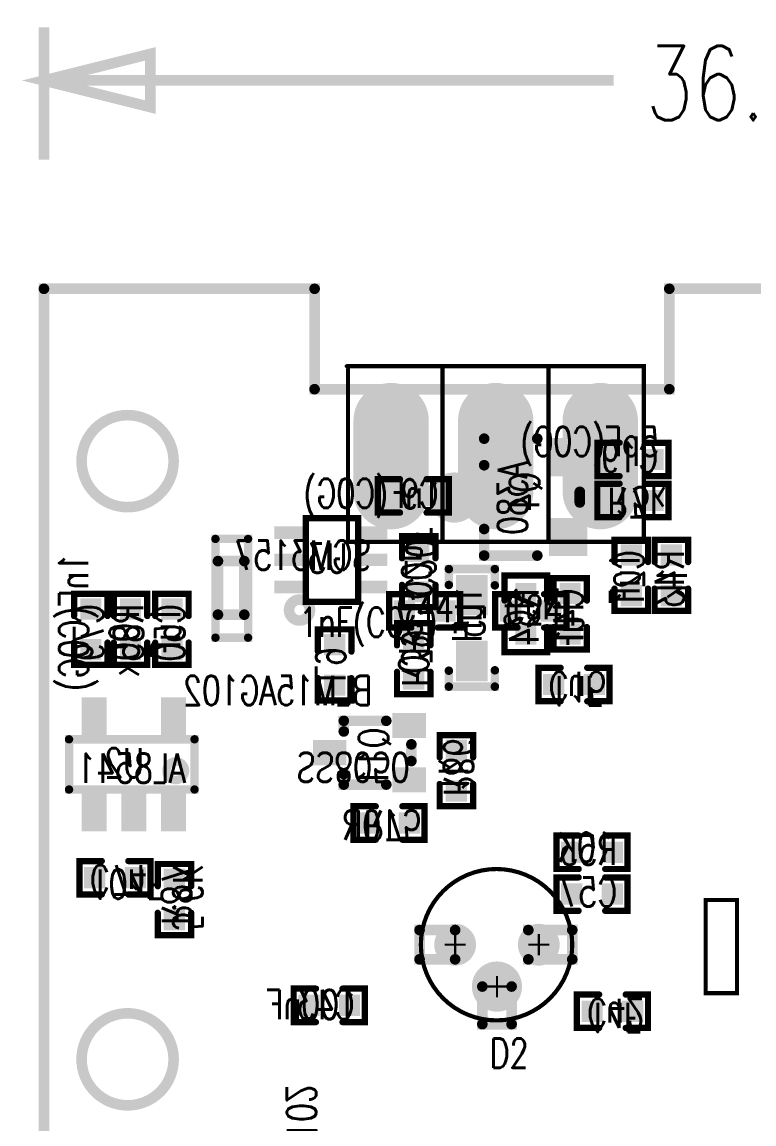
# Model space of a CAD drawing. Extents: x -6.6 to 41.3, y -7.6 to 70.2.
# Drawn here: x -6.6 to 10.89, y 43.84 to 70.18 of the extents above; entities that cross this region are included whole.
import ezdxf

# ---------------------------------------------------------------- set-up
doc = ezdxf.new("R2010")
doc.units = 0
for name, pattern in [('TRMIDX_0', [2, 1, 1]), ('TRMIDX_1', [2, 1, 1]), ('TRMIDX_2', [2, 1, 1]), ('TRMIDX_2048', [2, 1, 1])]:
    doc.linetypes.add(name, pattern=pattern)
for name, color, linetype in [('2D_LINE_127', 34, 'CONTINUOUS'), ('ATTRIBUTE_01', 176, 'CONTINUOUS'), ('ATTRIBUTE_04', 176, 'CONTINUOUS'), ('BOARD_CUTOUT_00', 254, 'CONTINUOUS'), ('BOARD_OUTLINE_00', 254, 'CONTINUOUS'), ('DIMENSION1_00', 254, 'CONTINUOUS'), ('DIMENSION2_00', 254, 'CONTINUOUS'), ('DIMENSION3_00', 254, 'CONTINUOUS'), ('DIMENSION4_00', 254, 'CONTINUOUS'), ('DIMENSION5_00', 254, 'CONTINUOUS'), ('DIMENSION6_00', 254, 'CONTINUOUS'), ('DIMENSION7_00', 254, 'CONTINUOUS'), ('DRIL_NPLTE_THRU_01', 176, 'CONTINUOUS'), ('DRIL_NPLTE_THRU_03', 23, 'CONTINUOUS'), ('DRIL_NPLTE_THRU_04', 96, 'CONTINUOUS'), ('DRIL_PLTE_THRU_01', 176, 'CONTINUOUS'), ('DRIL_PLTE_THRU_03', 23, 'CONTINUOUS'), ('DRIL_PLTE_THRU_04', 96, 'CONTINUOUS'), ('DRIL_SYMBOL', 254, 'CONTINUOUS'), ('PADS_BOT', 3, 'CONTINUOUS'), ('PADS_INNER', 254, 'CONTINUOUS'), ('PADS_TOP', 254, 'CONTINUOUS'), ('PART_BOT_2DLINE_00', 4, 'CONTINUOUS'), ('PART_BOT_2DLINE_01', 6, 'CONTINUOUS'), ('PART_NAME_01', 176, 'CONTINUOUS'), ('PART_NAME_04', 176, 'CONTINUOUS'), ('PART_TOP_2DLINE_00', 2, 'CONTINUOUS'), ('PART_TOP_2DLINE_01', 2, 'CONTINUOUS'), ('PART_TOP_COPPER_04', 2, 'CONTINUOUS'), ('TEXT_00', 1, 'CONTINUOUS')]:
    doc.layers.add(name, color=color, linetype=linetype)
doc.styles.add('W0$1', font='simplex', dxfattribs={"width": 0.75})
doc.styles.add('W0$254', font='simplex', dxfattribs={"width": 0.75})

# ---------------------------------------------------------------- blocks, each defined once
blk = doc.blocks.new('SMOOTH_0$254')
at = {"const_width": 0.127}
blk.add_lwpolyline([(-0.0635, 0, 1), (0.0635, 0, 1)], format="xyb", close=True, dxfattribs=at)
blk = doc.blocks.new('BOARD_140')
at = {"layer": 'BOARD_CUTOUT_00', "const_width": 0.254}
for points in [[(-2.7, -1.2, 1), (-4.9, -1.2, 1)], [(-2.7, -15.5, 1), (-4.9, -15.5, 1)]]:
    blk.add_lwpolyline(points, format="xyb", close=True, dxfattribs=at)
blk.add_lwpolyline([(-1.64, -3.59), (-1.01, -3.59), (-1.01, -4.87), (-1.64, -4.87)], close=True, dxfattribs=at)
at = {"layer": 'BOARD_OUTLINE_00', "const_width": 0.254}
blk.add_lwpolyline([(30.3, -23.87), (30.3, 2.92), (22.2, 2.92), (22.2, 1.92), (12.94, 1.92), (12.94, 2.92), (9.15, 2.92), (9.15, 0.52), (0.67, 0.52), (0.67, 2.92), (-5.8, 2.92), (-5.8, -23.81)], dxfattribs=at)
at = {"layer": 'BOARD_CUTOUT_00'}
for p in [(-1.64, -3.59), (-1.01, -3.59), (-1.64, -4.87), (-1.01, -4.87)]:
    blk.add_blockref('SMOOTH_0$254', p, dxfattribs=at)
at = {"layer": 'BOARD_OUTLINE_00'}
for p in [(-5.8, 2.92), (0.67, 2.92), (9.15, 2.92), (0.67, 0.52), (9.15, 0.52)]:
    blk.add_blockref('SMOOTH_0$254', p, dxfattribs=at)
blk = doc.blocks.new('SMOOTH_0$2')
at = {"const_width": 0.1}
blk.add_lwpolyline([(-0.05, 0, 1), (0.05, 0, 1)], format="xyb", close=True, dxfattribs=at)
blk = doc.blocks.new('DRAWING_77')
at = {"layer": '2D_LINE_127', "const_width": 0.2}
blk.add_lwpolyline([(0, 0), (0.78, 0), (0.78, -2.36), (0, -2.36)], close=True, dxfattribs=at)
at = {"layer": '2D_LINE_127'}
for p in [(0, 0), (0.78, 0), (0, -2.36), (0.78, -2.36)]:
    blk.add_blockref('SMOOTH_0$2', p, dxfattribs=at)
blk = doc.blocks.new('SMOOTH_0$1')
at = {"const_width": 0.05}
blk.add_lwpolyline([(-0.025, 0, 1), (0.025, 0, 1)], format="xyb", close=True, dxfattribs=at)
blk = doc.blocks.new('DRAWING_78')
at = {"layer": '2D_LINE_127', "const_width": 0.1}
blk.add_lwpolyline([(0, 0), (0.75, 0), (0.75, -2.23), (0, -2.23)], close=True, dxfattribs=at)
at = {"layer": '2D_LINE_127'}
for p in [(0, 0), (0.75, 0), (0, -2.23), (0.75, -2.23)]:
    blk.add_blockref('SMOOTH_0$1', p, dxfattribs=at)
blk = doc.blocks.new('D_1dfeghi_128')
at = {"layer": 'DIMENSION1_00', "linetype": 'TRMIDX_2048', "const_width": 0.254}
blk.add_lwpolyline([(0, 3.16), (13.622, 3.16)], dxfattribs=at)
at = {"layer": 'DIMENSION2_00', "linetype": 'TRMIDX_2048', "const_width": 0.254}
blk.add_lwpolyline([(36.1, 3.16), (22.478, 3.16)], dxfattribs=at)
at = {"layer": 'DIMENSION3_00', "linetype": 'TRMIDX_2048', "const_width": 0.254}
blk.add_lwpolyline([(0, 3.16), (2.54, 3.795), (2.54, 2.525)], close=True, dxfattribs=at)
at = {"layer": 'DIMENSION4_00', "linetype": 'TRMIDX_2048', "const_width": 0.254}
blk.add_lwpolyline([(36.1, 3.16), (33.56, 2.525), (33.56, 3.795)], close=True, dxfattribs=at)
at = {"layer": 'DIMENSION5_00', "linetype": 'TRMIDX_2048', "const_width": 0.254}
blk.add_lwpolyline([(0, 1.27), (0, 4.43)], dxfattribs=at)
at = {"layer": 'DIMENSION6_00', "linetype": 'TRMIDX_2048', "const_width": 0.254}
blk.add_lwpolyline([(36.1, 1.27), (36.1, 4.43)], dxfattribs=at)
at = {"layer": 'DIMENSION7_00', "linetype": 'TRMIDX_2048', "const_width": 0.0254}
for points in [[(0, 0), (0.001, 0)], [(36.1, 0), (36.101, 0)]]:
    blk.add_lwpolyline(points, dxfattribs=at)
at = {"layer": 'TEXT_00', "style": 'W0$254', "width": 0.75}
blk.add_text('36.1mm', height=1.778, dxfattribs=at).set_placement((14.384, 2.208))
blk = doc.blocks.new('SMOOTH_0$15')
at = {"const_width": 0.075}
blk.add_lwpolyline([(-0.0375, 0, 1), (0.0375, 0, 1)], format="xyb", close=True, dxfattribs=at)
blk = doc.blocks.new('PART_BODY_BOT_8')
at = {"layer": 'PART_BOT_2DLINE_00', "const_width": 0.15}
for points in [[(-0.3175, 0.4), (-0.85, 0.4), (-0.85, -0.4), (-0.3175, -0.4)], [(0.3175, 0.4), (0.85, 0.4), (0.85, -0.4), (0.3175, -0.4)]]:
    blk.add_lwpolyline(points, dxfattribs=at)
at = {"layer": 'PART_BOT_2DLINE_00'}
for p in [(-0.85, 0.4), (-0.3175, 0.4), (0.3175, 0.4), (0.85, 0.4), (-0.85, -0.4), (-0.3175, -0.4), (0.3175, -0.4), (0.85, -0.4)]:
    blk.add_blockref('SMOOTH_0$15', p, dxfattribs=at)
blk = doc.blocks.new('DRIL_HOLE_0')
blk.add_lwpolyline([(0, 0, 1), (0, 0, 1)], format="xyb", close=True)
blk = doc.blocks.new('PAD_0')
blk.add_lwpolyline([(0, 0, 1), (0, 0, 1)], format="xyb", close=True)
blk = doc.blocks.new('PAD_8')
at = {"const_width": 0.508}
blk.add_lwpolyline([(-0.254, 0), (0.254, 0)], dxfattribs=at)
blk = doc.blocks.new('STK_BOT_9')
at = {"layer": 'DRIL_PLTE_THRU_01'}
blk.add_blockref('DRIL_HOLE_0', (0, 0), dxfattribs=at)
at = {"layer": 'DRIL_PLTE_THRU_03'}
blk.add_blockref('DRIL_HOLE_0', (0, 0), dxfattribs=at)
at = {"layer": 'DRIL_PLTE_THRU_04'}
blk.add_blockref('DRIL_HOLE_0', (0, 0), dxfattribs=at)
at = {"layer": 'PADS_BOT'}
blk.add_blockref('PAD_8', (0, 0), dxfattribs=at)
at = {"layer": 'PADS_INNER'}
blk.add_blockref('PAD_0', (0, 0), dxfattribs=at)
at = {"layer": 'PADS_TOP'}
blk.add_blockref('PAD_0', (0, 0), dxfattribs=at)
blk = doc.blocks.new('SYM_BOT_10')
for name, p in [('PART_BODY_BOT_8', (0, 0)), ('STK_BOT_9', (-0.485, 0)), ('STK_BOT_9', (0.485, 0))]:
    blk.add_blockref(name, p)
blk = doc.blocks.new('PART_BOT_20')
blk.add_blockref('SYM_BOT_10', (0, 0))
at = {"layer": 'ATTRIBUTE_04', "style": 'W0$1', "width": 0.75}
blk.add_text('1uF', height=0.7, dxfattribs=at).set_placement((-0.41, -0.31))
at = {"layer": 'PART_NAME_04', "style": 'W0$1', "width": 0.75}
blk.add_text('C41', height=0.7, dxfattribs=at).set_placement((-0.6, -0.3))
blk = doc.blocks.new('PART_BOT_21')
blk.add_blockref('SYM_BOT_10', (0, 0))
at = {"layer": 'ATTRIBUTE_04', "style": 'W0$1', "width": 0.75}
blk.add_text('100nF', height=0.7, rotation=180, dxfattribs=at).set_placement((0.68, 0.33))
at = {"layer": 'PART_NAME_04', "style": 'W0$1', "width": 0.75}
blk.add_text('C43', height=0.7, rotation=180, dxfattribs=at).set_placement((0.6, 0.33))
blk = doc.blocks.new('PART_BODY_TOP_8')
at = {"layer": 'PART_TOP_2DLINE_00', "const_width": 0.15}
for points in [[(-0.3175, 0.4), (-0.85, 0.4), (-0.85, -0.4), (-0.3175, -0.4)], [(0.3175, 0.4), (0.85, 0.4), (0.85, -0.4), (0.3175, -0.4)]]:
    blk.add_lwpolyline(points, dxfattribs=at)
at = {"layer": 'PART_TOP_2DLINE_00'}
for p in [(-0.85, 0.4), (-0.3175, 0.4), (0.3175, 0.4), (0.85, 0.4), (-0.85, -0.4), (-0.3175, -0.4), (0.3175, -0.4), (0.85, -0.4)]:
    blk.add_blockref('SMOOTH_0$15', p, dxfattribs=at)
blk = doc.blocks.new('STK_TOP_9')
at = {"layer": 'DRIL_PLTE_THRU_01'}
blk.add_blockref('DRIL_HOLE_0', (0, 0), dxfattribs=at)
at = {"layer": 'DRIL_PLTE_THRU_03'}
blk.add_blockref('DRIL_HOLE_0', (0, 0), dxfattribs=at)
at = {"layer": 'DRIL_PLTE_THRU_04'}
blk.add_blockref('DRIL_HOLE_0', (0, 0), dxfattribs=at)
at = {"layer": 'PADS_BOT'}
blk.add_blockref('PAD_0', (0, 0), dxfattribs=at)
at = {"layer": 'PADS_INNER'}
blk.add_blockref('PAD_0', (0, 0), dxfattribs=at)
at = {"layer": 'PADS_TOP'}
blk.add_blockref('PAD_8', (0, 0), dxfattribs=at)
blk = doc.blocks.new('SYM_TOP_10')
for name, p in [('PART_BODY_TOP_8', (0, 0)), ('STK_TOP_9', (-0.485, 0)), ('STK_TOP_9', (0.485, 0))]:
    blk.add_blockref(name, p)
blk = doc.blocks.new('PART_TOP_22')
blk.add_blockref('SYM_TOP_10', (0, 0))
at = {"layer": 'ATTRIBUTE_01', "style": 'W0$1', "width": 0.75}
blk.add_text('1nF(C0G)', height=0.7, dxfattribs=at).set_placement((-3, -0.62))
at = {"layer": 'PART_NAME_01', "style": 'W0$1', "width": 0.75}
blk.add_text('C44', height=0.7, dxfattribs=at).set_placement((-0.67, -0.27))
blk = doc.blocks.new('PART_BOT_24')
blk.add_blockref('SYM_BOT_10', (0, 0))
at = {"layer": 'ATTRIBUTE_04', "style": 'W0$1', "width": 0.75}
blk.add_text('1nF(C0G)', height=0.7, dxfattribs=at).set_placement((-0.68, -0.29))
at = {"layer": 'PART_NAME_04', "style": 'W0$1', "width": 0.75}
blk.add_text('C9', height=0.7, dxfattribs=at).set_placement((-0.6, -0.3))
blk = doc.blocks.new('PART_BOT_25')
blk.add_blockref('SYM_BOT_10', (0, 0))
at = {"layer": 'PART_NAME_04', "style": 'W0$1', "width": 0.75}
blk.add_text('C57', height=0.7, dxfattribs=at).set_placement((-0.6, -0.3))
blk = doc.blocks.new('PART_BOT_58')
blk.add_blockref('SYM_BOT_10', (0, 0))
at = {"layer": 'ATTRIBUTE_04', "style": 'W0$1', "width": 0.75}
blk.add_text('BLM15AG102', height=0.7, rotation=180, dxfattribs=at).set_placement((1.18, -0.02))
at = {"layer": 'PART_NAME_04', "style": 'W0$1', "width": 0.75}
blk.add_text('L7', height=0.7, rotation=180, dxfattribs=at).set_placement((0.4, 0.18))
blk = doc.blocks.new('PART_BOT_81')
blk.add_blockref('SYM_BOT_10', (0, 0))
at = {"layer": 'ATTRIBUTE_04', "style": 'W0$1', "width": 0.75}
blk.add_text('10K', height=0.7, dxfattribs=at).set_placement((-0.54, -0.23))
at = {"layer": 'PART_NAME_04', "style": 'W0$1', "width": 0.75}
blk.add_text('R53', height=0.7, dxfattribs=at).set_placement((-0.6, -0.3))
blk = doc.blocks.new('PART_BODY_BOT_25')
at = {"layer": 'PART_BOT_2DLINE_00', "const_width": 0.254}
for points in [[(-0.508, 0.762), (-0.762, 0.762), (-0.762, -0.254)], [(0.508, 0.762), (0.762, 0.762), (0.762, -0.254)], [(-0.2, -0.854), (0.2, -0.854)]]:
    blk.add_lwpolyline(points, dxfattribs=at)
at = {"layer": 'PART_BOT_2DLINE_00'}
for p in [(-0.762, 0.762), (-0.508, 0.762), (0.508, 0.762), (0.762, 0.762), (-0.762, -0.254), (0.762, -0.254), (-0.2, -0.854), (0.2, -0.854)]:
    blk.add_blockref('SMOOTH_0$254', p, dxfattribs=at)
blk = doc.blocks.new('PAD_25')
at = {"const_width": 0.6}
blk.add_lwpolyline([(-0.4, 0), (0.4, 0)], dxfattribs=at)
blk = doc.blocks.new('STK_BOT_8')
at = {"layer": 'DRIL_PLTE_THRU_01'}
blk.add_blockref('DRIL_HOLE_0', (0, 0), dxfattribs=at)
at = {"layer": 'DRIL_PLTE_THRU_03'}
blk.add_blockref('DRIL_HOLE_0', (0, 0), dxfattribs=at)
at = {"layer": 'DRIL_PLTE_THRU_04'}
blk.add_blockref('DRIL_HOLE_0', (0, 0), dxfattribs=at)
at = {"layer": 'PADS_BOT', "rotation": 90}
blk.add_blockref('PAD_25', (0, 0), dxfattribs=at)
at = {"layer": 'PADS_INNER'}
blk.add_blockref('PAD_0', (0, 0), dxfattribs=at)
at = {"layer": 'PADS_TOP'}
blk.add_blockref('PAD_0', (0, 0), dxfattribs=at)
blk = doc.blocks.new('SYM_BOT_27')
for name, p in [('STK_BOT_8', (0, 1.1)), ('PART_BODY_BOT_25', (0, 0)), ('STK_BOT_8', (-0.65, -0.8)), ('STK_BOT_8', (0.65, -0.8))]:
    blk.add_blockref(name, p)
blk = doc.blocks.new('PART_BOT_103')
blk.add_blockref('SYM_BOT_27', (0, 0))
at = {"layer": 'ATTRIBUTE_04', "style": 'W0$1', "width": 0.75}
blk.add_text('SS8050', height=0.7, rotation=270, dxfattribs=at).set_placement((0, 1.89))
at = {"layer": 'PART_NAME_04', "style": 'W0$1', "width": 0.75}
blk.add_text('Q11', height=0.7, dxfattribs=at).set_placement((-0.6, -0.3))
blk = doc.blocks.new('PART_BODY_BOT_28')
at = {"layer": 'PART_BOT_2DLINE_00', "const_width": 0.15}
blk.add_lwpolyline([(-1, 0.65), (1, 0.65), (1, -0.6), (-1, -0.6)], close=True, dxfattribs=at)
at = {"layer": 'PART_BOT_2DLINE_00', "const_width": 0.254}
blk.add_lwpolyline([(-1.45, -0.75, 1), (-0.95, -0.75, 1)], format="xyb", close=True, dxfattribs=at)
at = {"layer": 'PART_BOT_2DLINE_00'}
for p in [(-1, 0.65), (1, 0.65), (-1, -0.6), (1, -0.6)]:
    blk.add_blockref('SMOOTH_0$15', p, dxfattribs=at)
blk = doc.blocks.new('PAD_26')
at = {"const_width": 0.3}
blk.add_lwpolyline([(-0.35, 0), (0.35, 0)], dxfattribs=at)
blk = doc.blocks.new('STK_BOT_30')
at = {"layer": 'DRIL_PLTE_THRU_01'}
blk.add_blockref('DRIL_HOLE_0', (0, 0), dxfattribs=at)
at = {"layer": 'DRIL_PLTE_THRU_03'}
blk.add_blockref('DRIL_HOLE_0', (0, 0), dxfattribs=at)
at = {"layer": 'DRIL_PLTE_THRU_04'}
blk.add_blockref('DRIL_HOLE_0', (0, 0), dxfattribs=at)
at = {"layer": 'PADS_BOT', "rotation": 90}
blk.add_blockref('PAD_26', (0, 0), dxfattribs=at)
at = {"layer": 'PADS_INNER'}
blk.add_blockref('PAD_0', (0, 0), dxfattribs=at)
at = {"layer": 'PADS_TOP'}
blk.add_blockref('PAD_0', (0, 0), dxfattribs=at)
blk = doc.blocks.new('SYM_BOT_30')
for name, p in [('STK_BOT_30', (-0.65, 1)), ('STK_BOT_30', (0, 1)), ('STK_BOT_30', (0.65, 1)), ('PART_BODY_BOT_28', (0, 0)), ('STK_BOT_30', (-0.65, -1)), ('STK_BOT_30', (0, -1)), ('STK_BOT_30', (0.65, -1))]:
    blk.add_blockref(name, p)
blk = doc.blocks.new('PART_BOT_105')
blk.add_blockref('SYM_BOT_30', (0, 0))
at = {"layer": 'ATTRIBUTE_04', "style": 'W0$1', "width": 0.75}
blk.add_text('SGM3157', height=0.7, rotation=270, dxfattribs=at).set_placement((-0.24, 0.96))
at = {"layer": 'PART_NAME_04', "style": 'W0$1', "width": 0.75}
blk.add_text('U3', height=0.7, rotation=270, dxfattribs=at).set_placement((-0.31, 0.39))
blk = doc.blocks.new('PART_BOT_107')
blk.add_blockref('SYM_BOT_10', (0, 0))
at = {"layer": 'ATTRIBUTE_04', "style": 'W0$1', "width": 0.75}
blk.add_text('0R', height=0.7, rotation=180, dxfattribs=at).set_placement((0.36, 0.35))
at = {"layer": 'PART_NAME_04', "style": 'W0$1', "width": 0.75}
blk.add_text('R39', height=0.7, rotation=180, dxfattribs=at).set_placement((0.67, 0.28))
blk = doc.blocks.new('PART_BOT_116')
blk.add_blockref('SYM_BOT_10', (0, 0))
at = {"layer": 'ATTRIBUTE_04', "style": 'W0$1', "width": 0.75}
blk.add_text('1nF(C0G)', height=0.7, dxfattribs=at).set_placement((-1.83, 0.06))
at = {"layer": 'PART_NAME_04', "style": 'W0$1', "width": 0.75}
blk.add_text('C79', height=0.7, dxfattribs=at).set_placement((-0.6, -0.3))
blk = doc.blocks.new('PART_BODY_BOT_23')
at = {"layer": 'PART_BOT_2DLINE_00', "const_width": 0.254}
for points in [[(-0.762, 1.016), (-1.397, 1.016), (-1.397, -0.254)], [(0.762, 1.016), (1.397, 1.016), (1.397, -0.254)], [(-0.127, -1.27), (0.127, -1.27)]]:
    blk.add_lwpolyline(points, dxfattribs=at)
at = {"layer": 'PART_BOT_2DLINE_00'}
for p in [(-1.397, 1.016), (-0.762, 1.016), (0.762, 1.016), (1.397, 1.016), (-1.397, -0.254), (1.397, -0.254), (-0.127, -1.27), (0.127, -1.27)]:
    blk.add_blockref('SMOOTH_0$254', p, dxfattribs=at)
blk = doc.blocks.new('PAD_22')
at = {"const_width": 0.9144}
blk.add_lwpolyline([(-0.4572, 0), (0.4572, 0)], dxfattribs=at)
blk = doc.blocks.new('STK_BOT_4')
at = {"layer": 'DRIL_PLTE_THRU_01'}
blk.add_blockref('DRIL_HOLE_0', (0, 0), dxfattribs=at)
at = {"layer": 'DRIL_PLTE_THRU_03'}
blk.add_blockref('DRIL_HOLE_0', (0, 0), dxfattribs=at)
at = {"layer": 'DRIL_PLTE_THRU_04'}
blk.add_blockref('DRIL_HOLE_0', (0, 0), dxfattribs=at)
at = {"layer": 'PADS_BOT'}
blk.add_blockref('PAD_22', (0, 0), dxfattribs=at)
at = {"layer": 'PADS_INNER'}
blk.add_blockref('PAD_0', (0, 0), dxfattribs=at)
at = {"layer": 'PADS_TOP'}
blk.add_blockref('PAD_0', (0, 0), dxfattribs=at)
blk = doc.blocks.new('PAD_23')
at = {"const_width": 0.914}
blk.add_lwpolyline([(-0.635, 0), (0.635, 0)], dxfattribs=at)
blk = doc.blocks.new('STK_BOT_5')
at = {"layer": 'DRIL_PLTE_THRU_01'}
blk.add_blockref('DRIL_HOLE_0', (0, 0), dxfattribs=at)
at = {"layer": 'DRIL_PLTE_THRU_03'}
blk.add_blockref('DRIL_HOLE_0', (0, 0), dxfattribs=at)
at = {"layer": 'DRIL_PLTE_THRU_04'}
blk.add_blockref('DRIL_HOLE_0', (0, 0), dxfattribs=at)
at = {"layer": 'PADS_BOT', "rotation": 90}
blk.add_blockref('PAD_23', (0, 0), dxfattribs=at)
at = {"layer": 'PADS_INNER'}
blk.add_blockref('PAD_0', (0, 0), dxfattribs=at)
at = {"layer": 'PADS_TOP'}
blk.add_blockref('PAD_0', (0, 0), dxfattribs=at)
blk = doc.blocks.new('SYM_BOT_25')
for name, p in [('STK_BOT_5', (0, 1.0414)), ('PART_BODY_BOT_23', (0, 0)), ('STK_BOT_4', (-0.9525, -0.9906)), ('STK_BOT_4', (0.9525, -0.9906))]:
    blk.add_blockref(name, p)
blk = doc.blocks.new('PART_BOT_125')
blk.add_blockref('SYM_BOT_25', (0, 0))
at = {"layer": 'ATTRIBUTE_04', "style": 'W0$1', "width": 0.75}
blk.add_text('A380', height=0.7, dxfattribs=at).set_placement((-0.85, -0.01))
at = {"layer": 'PART_NAME_04', "style": 'W0$1', "width": 0.75}
blk.add_text('Q4', height=0.7, dxfattribs=at).set_placement((-0.6, -0.3))
blk = doc.blocks.new('PART_BOT_126')
blk.add_blockref('SYM_BOT_10', (0, 0))
at = {"layer": 'ATTRIBUTE_04', "style": 'W0$1', "width": 0.75}
blk.add_text('5pF(C0G)', height=0.7, dxfattribs=at).set_placement((-0.62, 0.08))
at = {"layer": 'PART_NAME_04', "style": 'W0$1', "width": 0.75}
blk.add_text('C19', height=0.7, dxfattribs=at).set_placement((-0.6, -0.3))
blk = doc.blocks.new('PART_BOT_127')
blk.add_blockref('SYM_BOT_10', (0, 0))
at = {"layer": 'ATTRIBUTE_04', "style": 'W0$1', "width": 0.75}
blk.add_text('100nF', height=0.7, dxfattribs=at).set_placement((-1.12, -0.4))
at = {"layer": 'PART_NAME_04', "style": 'W0$1', "width": 0.75}
blk.add_text('C20', height=0.7, dxfattribs=at).set_placement((-0.6, -0.3))
blk = doc.blocks.new('SMOOTH_0$2032')
at = {"const_width": 0.1016}
blk.add_lwpolyline([(-0.0508, 0, 1), (0.0508, 0, 1)], format="xyb", close=True, dxfattribs=at)
blk = doc.blocks.new('PART_BODY_BOT_9')
at = {"layer": 'PART_BOT_2DLINE_00', "const_width": 0.2032}
for points in [[(-1.03, 0.55), (-1.4097, 0.54991), (-1.4097, -0.54991), (-1.02, -0.55)], [(1.02, 0.55), (1.4, 0.55), (1.4, -0.55), (1.01, -0.55)]]:
    blk.add_lwpolyline(points, dxfattribs=at)
at = {"layer": 'PART_BOT_2DLINE_00'}
for p in [(-1.4097, 0.54991), (-1.03, 0.55), (1.02, 0.55), (1.4, 0.55), (-1.4097, -0.54991), (-1.02, -0.55), (1.01, -0.55), (1.4, -0.55)]:
    blk.add_blockref('SMOOTH_0$2032', p, dxfattribs=at)
blk = doc.blocks.new('PAD_19')
at = {"const_width": 0.762}
blk.add_lwpolyline([(-0.4826, 0), (0.4826, 0)], dxfattribs=at)
blk = doc.blocks.new('STK_BOT_10')
at = {"layer": 'DRIL_PLTE_THRU_01'}
blk.add_blockref('DRIL_HOLE_0', (0, 0), dxfattribs=at)
at = {"layer": 'DRIL_PLTE_THRU_03'}
blk.add_blockref('DRIL_HOLE_0', (0, 0), dxfattribs=at)
at = {"layer": 'DRIL_PLTE_THRU_04'}
blk.add_blockref('DRIL_HOLE_0', (0, 0), dxfattribs=at)
at = {"layer": 'PADS_BOT'}
blk.add_blockref('PAD_19', (0, 0), dxfattribs=at)
at = {"layer": 'PADS_INNER'}
blk.add_blockref('PAD_0', (0, 0), dxfattribs=at)
at = {"layer": 'PADS_TOP'}
blk.add_blockref('PAD_0', (0, 0), dxfattribs=at)
blk = doc.blocks.new('SYM_BOT_11')
for name, p in [('PART_BODY_BOT_9', (0, 0)), ('STK_BOT_10', (-0.7874, 0)), ('STK_BOT_10', (0.7874, 0))]:
    blk.add_blockref(name, p)
blk = doc.blocks.new('PART_BOT_130')
blk.add_blockref('SYM_BOT_11', (0, 0))
at = {"layer": 'ATTRIBUTE_04', "style": 'W0$1', "width": 0.75}
blk.add_text('1uH', height=0.7, dxfattribs=at).set_placement((-1.03, -0.23))
at = {"layer": 'PART_NAME_04', "style": 'W0$1', "width": 0.75}
blk.add_text('L5', height=0.7, dxfattribs=at).set_placement((-0.6, -0.3))
blk = doc.blocks.new('PART_BODY_BOT_11')
at = {"layer": 'PART_BOT_2DLINE_00', "const_width": 0.15}
for points in [[(-0.3175, 0.508), (-0.9175, 0.508), (-0.9175, -0.508), (-0.3175, -0.508)], [(0.3175, 0.508), (0.9175, 0.508), (0.9175, -0.508), (0.3175, -0.508)]]:
    blk.add_lwpolyline(points, dxfattribs=at)
at = {"layer": 'PART_BOT_2DLINE_00'}
for p in [(-0.9175, 0.508), (-0.3175, 0.508), (0.3175, 0.508), (0.9175, 0.508), (-0.9175, -0.508), (-0.3175, -0.508), (0.3175, -0.508), (0.9175, -0.508)]:
    blk.add_blockref('SMOOTH_0$15', p, dxfattribs=at)
blk = doc.blocks.new('SYM_BOT_13')
for name, p in [('PART_BODY_BOT_11', (0, 0)), ('STK_BOT_9', (-0.485, 0)), ('STK_BOT_9', (0.485, 0))]:
    blk.add_blockref(name, p)
blk = doc.blocks.new('PART_BOT_131')
blk.add_blockref('SYM_BOT_13', (0, 0))
at = {"layer": 'ATTRIBUTE_04', "style": 'W0$1', "width": 0.75}
blk.add_text('NC', height=0.7, dxfattribs=at).set_placement((-0.6, -0.2))
at = {"layer": 'PART_NAME_04', "style": 'W0$1', "width": 0.75}
blk.add_text('R34', height=0.7, dxfattribs=at).set_placement((-0.6, -0.3))
blk = doc.blocks.new('PART_BOT_134')
blk.add_blockref('SYM_BOT_10', (0, 0))
at = {"layer": 'ATTRIBUTE_04', "style": 'W0$1', "width": 0.75}
blk.add_text('15k', height=0.7, dxfattribs=at).set_placement((-0.49, -0.32))
at = {"layer": 'PART_NAME_04', "style": 'W0$1', "width": 0.75}
blk.add_text('R7', height=0.7, dxfattribs=at).set_placement((-0.6, -0.3))
blk = doc.blocks.new('PAD_15')
at = {"const_width": 0.6}
blk.add_lwpolyline([(0, -0.3, 1), (0, 0.3, 1)], format="xyb", close=True, dxfattribs=at)
blk = doc.blocks.new('STK_BOT_34')
at = {"layer": 'DRIL_PLTE_THRU_01'}
blk.add_blockref('DRIL_HOLE_0', (0, 0), dxfattribs=at)
at = {"layer": 'DRIL_PLTE_THRU_03'}
blk.add_blockref('DRIL_HOLE_0', (0, 0), dxfattribs=at)
at = {"layer": 'DRIL_PLTE_THRU_04'}
blk.add_blockref('DRIL_HOLE_0', (0, 0), dxfattribs=at)
at = {"layer": 'PADS_BOT'}
blk.add_blockref('PAD_15', (0, 0), dxfattribs=at)
at = {"layer": 'PADS_INNER'}
blk.add_blockref('PAD_0', (0, 0), dxfattribs=at)
at = {"layer": 'PADS_TOP'}
blk.add_blockref('PAD_0', (0, 0), dxfattribs=at)
blk = doc.blocks.new('SYM_BOT_21')
blk.add_blockref('STK_BOT_34', (0, 0))
blk = doc.blocks.new('PART_BOT_136')
blk.add_blockref('SYM_BOT_21', (0, 0))
blk = doc.blocks.new('PART_BODY_TOP_2')
at = {"layer": 'PART_TOP_2DLINE_01', "const_width": 0.1}
blk.add_lwpolyline([(-0.799364, 0, 1), (2.819364, 0, 1)], format="xyb", close=True, dxfattribs=at)
at = {"layer": 'PART_TOP_COPPER_04', "linetype": 'TRMIDX_1', "const_width": 0.254}
blk.add_lwpolyline([(0.65, 1.9), (1.35, 1.9), (1.35, 1), (0.65, 1)], close=True, dxfattribs=at)
at = {"layer": 'PART_TOP_COPPER_04', "linetype": 'TRMIDX_2', "const_width": 0.254}
blk.add_lwpolyline([(-0.8, 0.35), (0.25, 0.35), (0.25, -0.35), (-0.8, -0.35)], close=True, dxfattribs=at)
at = {"layer": 'PART_TOP_COPPER_04', "linetype": 'TRMIDX_0', "const_width": 0.254}
blk.add_lwpolyline([(2, 0.35), (2.85, 0.35), (2.85, -0.35), (2, -0.35)], close=True, dxfattribs=at)
at = {"layer": 'PART_TOP_COPPER_04'}
for p in [(0.65, 1.9), (1.35, 1.9), (0.65, 1), (1.35, 1), (-0.8, 0.35), (0.25, 0.35), (2, 0.35), (2.85, 0.35), (-0.8, -0.35), (0.25, -0.35), (2, -0.35), (2.85, -0.35)]:
    blk.add_blockref('SMOOTH_0$254', p, dxfattribs=at)
blk = doc.blocks.new('DRIL_SYMBOL_0$6')
at = {"layer": 'DRIL_SYMBOL', "const_width": 0.05}
for points in [[(0, -0.254), (0, 0.254)], [(-0.254, 0), (0.254, 0)]]:
    blk.add_lwpolyline(points, dxfattribs=at)
blk = doc.blocks.new('DRIL_HOLE_0$6')
at = {"const_width": 0.3}
blk.add_lwpolyline([(-0.15, 0, 1), (0.15, 0, 1)], format="xyb", close=True, dxfattribs=at)
blk.add_blockref('DRIL_SYMBOL_0$6', (0, 0))
blk = doc.blocks.new('PAD_27')
at = {"const_width": 0.5}
blk.add_lwpolyline([(0, -0.25, 1), (0, 0.25, 1)], format="xyb", close=True, dxfattribs=at)
blk = doc.blocks.new('PAD_28')
at = {"const_width": 0.4}
blk.add_lwpolyline([(0, -0.2, 1), (0, 0.2, 1)], format="xyb", close=True, dxfattribs=at)
blk = doc.blocks.new('STK_TOP_210')
at = {"layer": 'DRIL_PLTE_THRU_01'}
blk.add_blockref('DRIL_HOLE_0$6', (0, 0), dxfattribs=at)
at = {"layer": 'DRIL_PLTE_THRU_03'}
blk.add_blockref('DRIL_HOLE_0$6', (0, 0), dxfattribs=at)
at = {"layer": 'DRIL_PLTE_THRU_04'}
blk.add_blockref('DRIL_HOLE_0$6', (0, 0), dxfattribs=at)
at = {"layer": 'PADS_BOT'}
blk.add_blockref('PAD_27', (0, 0), dxfattribs=at)
at = {"layer": 'PADS_INNER'}
blk.add_blockref('PAD_27', (0, 0), dxfattribs=at)
at = {"layer": 'PADS_TOP'}
blk.add_blockref('PAD_28', (0, 0), dxfattribs=at)
blk = doc.blocks.new('DRIL_SYMBOL_1')
at = {"layer": 'DRIL_SYMBOL', "const_width": 0.05}
for points in [[(0, -0.254), (0, 0.254)], [(-0.254, 0), (0.254, 0)]]:
    blk.add_lwpolyline(points, dxfattribs=at)
blk = doc.blocks.new('DRIL_HOLE_1')
at = {"const_width": 0.5}
blk.add_lwpolyline([(-0.25, 0, 1), (0.25, 0, 1)], format="xyb", close=True, dxfattribs=at)
blk.add_blockref('DRIL_SYMBOL_1', (0, 0))
blk = doc.blocks.new('STK_TOP_212')
at = {"layer": 'DRIL_PLTE_THRU_01'}
blk.add_blockref('DRIL_HOLE_1', (0, 0), dxfattribs=at)
at = {"layer": 'DRIL_PLTE_THRU_03'}
blk.add_blockref('DRIL_HOLE_1', (0, 0), dxfattribs=at)
at = {"layer": 'DRIL_PLTE_THRU_04'}
blk.add_blockref('DRIL_HOLE_1', (0, 0), dxfattribs=at)
at = {"layer": 'PADS_BOT'}
blk.add_blockref('PAD_15', (0, 0), dxfattribs=at)
at = {"layer": 'PADS_INNER'}
blk.add_blockref('PAD_15', (0, 0), dxfattribs=at)
at = {"layer": 'PADS_TOP'}
blk.add_blockref('PAD_15', (0, 0), dxfattribs=at)
blk = doc.blocks.new('SYM_TOP_4')
for name, p in [('PART_BODY_TOP_2', (0, 0)), ('STK_TOP_212', (1, 1)), ('STK_TOP_210', (0, 0)), ('STK_TOP_210', (2, 0))]:
    blk.add_blockref(name, p)
blk = doc.blocks.new('PART_TOP_141')
blk.add_blockref('SYM_TOP_4', (0, 0))
at = {"layer": 'PART_NAME_01', "style": 'W0$1', "width": 0.75}
blk.add_text('D2', height=0.7, rotation=180, dxfattribs=at).set_placement((1.17, 2.94))
blk = doc.blocks.new('PART_BODY_TOP_52')
at = {"layer": 'PART_TOP_2DLINE_01', "const_width": 0.1}
for points in [[(-1.03, 2.07), (-1.03, -2.05), (6.04, -2.05), (6.04, 2.15), (-1.06, 2.15)], [(1.23, 2.1), (1.23, -2.01)], [(3.76, 2.1), (3.76, -1.99)]]:
    blk.add_lwpolyline(points, dxfattribs=at)
at = {"layer": 'PART_TOP_2DLINE_01'}
for p in [(-1.06, 2.15), (-1.03, 2.07), (1.23, 2.1), (3.76, 2.1), (6.04, 2.15), (-1.03, -2.05), (1.23, -2.01), (3.76, -1.99), (6.04, -2.05)]:
    blk.add_blockref('SMOOTH_0$1', p, dxfattribs=at)
blk = doc.blocks.new('PAD_29')
at = {"const_width": 0.9}
blk.add_lwpolyline([(-0.85, -0.45), (0.85, -0.45, 1), (0.85, 0.45), (-0.85, 0.45, 1)], format="xyb", close=True, dxfattribs=at)
blk = doc.blocks.new('STK_TOP_257')
at = {"layer": 'DRIL_NPLTE_THRU_01'}
blk.add_blockref('DRIL_HOLE_0', (0, 0), dxfattribs=at)
at = {"layer": 'DRIL_NPLTE_THRU_03'}
blk.add_blockref('DRIL_HOLE_0', (0, 0), dxfattribs=at)
at = {"layer": 'DRIL_NPLTE_THRU_04'}
blk.add_blockref('DRIL_HOLE_0', (0, 0), dxfattribs=at)
at = {"layer": 'PADS_BOT'}
blk.add_blockref('PAD_0', (0, 0), dxfattribs=at)
at = {"layer": 'PADS_INNER'}
blk.add_blockref('PAD_0', (0, 0), dxfattribs=at)
at = {"layer": 'PADS_TOP', "rotation": 90}
blk.add_blockref('PAD_29', (0, 0), dxfattribs=at)
blk = doc.blocks.new('SYM_TOP_49')
for name, p in [('PART_BODY_TOP_52', (0, 0)), ('STK_TOP_257', (0, 0)), ('STK_TOP_257', (2.5, 0)), ('STK_TOP_257', (5, 0))]:
    blk.add_blockref(name, p)
blk = doc.blocks.new('PART_TOP_142')
blk.add_blockref('SYM_TOP_49', (0, 0))
blk = doc.blocks.new('PART_BOT_152')
blk.add_blockref('SYM_BOT_10', (0, 0))
at = {"layer": 'ATTRIBUTE_04', "style": 'W0$1', "width": 0.75}
blk.add_text('10nF', height=0.7, dxfattribs=at).set_placement((-0.6, -0.2))
at = {"layer": 'PART_NAME_04', "style": 'W0$1', "width": 0.75}
blk.add_text('C74', height=0.7, dxfattribs=at).set_placement((-0.6, -0.3))
blk = doc.blocks.new('PART_BOT_153')
blk.add_blockref('SYM_BOT_10', (0, 0))
at = {"layer": 'ATTRIBUTE_04', "style": 'W0$1', "width": 0.75}
blk.add_text('100k', height=0.7, dxfattribs=at).set_placement((-0.6, -0.2))
at = {"layer": 'PART_NAME_04', "style": 'W0$1', "width": 0.75}
blk.add_text('R85', height=0.7, dxfattribs=at).set_placement((-0.6, -0.3))
blk = doc.blocks.new('PART_BOT_154')
blk.add_blockref('SYM_BOT_10', (0, 0))
at = {"layer": 'ATTRIBUTE_04', "style": 'W0$1', "width": 0.75}
blk.add_text('1k', height=0.7, dxfattribs=at).set_placement((-0.55, -0.42))
at = {"layer": 'PART_NAME_04', "style": 'W0$1', "width": 0.75}
blk.add_text('R86', height=0.7, dxfattribs=at).set_placement((-0.6, -0.3))
blk = doc.blocks.new('PART_BOT_163')
blk.add_blockref('SYM_BOT_10', (0, 0))
at = {"layer": 'ATTRIBUTE_04', "style": 'W0$1', "width": 0.75}
blk.add_text('1k', height=0.7, dxfattribs=at).set_placement((-0.24, -0.37))
at = {"layer": 'PART_NAME_04', "style": 'W0$1', "width": 0.75}
blk.add_text('R43', height=0.7, dxfattribs=at).set_placement((-0.6, -0.3))
blk = doc.blocks.new('PART_BOT_177')
blk.add_blockref('SYM_BOT_10', (0, 0))
at = {"layer": 'ATTRIBUTE_04', "style": 'W0$1', "width": 0.75}
blk.add_text('10R', height=0.7, rotation=180, dxfattribs=at).set_placement((0.26, 0.4))
at = {"layer": 'PART_NAME_04', "style": 'W0$1', "width": 0.75}
blk.add_text('R75', height=0.7, dxfattribs=at).set_placement((-0.6, -0.3))
blk = doc.blocks.new('PART_BOT_181')
blk.add_blockref('SYM_BOT_10', (0, 0))
at = {"layer": 'ATTRIBUTE_04', "style": 'W0$1', "width": 0.75}
blk.add_text('5.6K', height=0.7, dxfattribs=at).set_placement((-0.75, -0.03))
at = {"layer": 'PART_NAME_04', "style": 'W0$1', "width": 0.75}
blk.add_text('R87', height=0.7, dxfattribs=at).set_placement((-0.6, -0.3))
blk = doc.blocks.new('PART_BODY_BOT_54')
at = {"layer": 'PART_BOT_2DLINE_00', "const_width": 0.2}
blk.add_lwpolyline([(-0.5, 1.7), (2.5, 1.7), (2.5, 0.5), (-0.5, 0.5)], close=True, dxfattribs=at)
at = {"layer": 'PART_BOT_2DLINE_01', "const_width": 0.2}
blk.add_lwpolyline([(-0.27361, 0.95, 1), (0.17361, 0.95, 1)], format="xyb", close=True, dxfattribs=at)
at = {"layer": 'PART_BOT_2DLINE_00'}
for p in [(-0.5, 1.7), (2.5, 1.7), (-0.5, 0.5), (2.5, 0.5)]:
    blk.add_blockref('SMOOTH_0$2', p, dxfattribs=at)
blk = doc.blocks.new('PAD_38')
at = {"const_width": 0.6}
blk.add_lwpolyline([(-0.5, 0), (0.5, 0)], dxfattribs=at)
blk = doc.blocks.new('STK_BOT_122')
at = {"layer": 'DRIL_PLTE_THRU_01'}
blk.add_blockref('DRIL_HOLE_0', (0, 0), dxfattribs=at)
at = {"layer": 'DRIL_PLTE_THRU_03'}
blk.add_blockref('DRIL_HOLE_0', (0, 0), dxfattribs=at)
at = {"layer": 'DRIL_PLTE_THRU_04'}
blk.add_blockref('DRIL_HOLE_0', (0, 0), dxfattribs=at)
at = {"layer": 'PADS_BOT', "rotation": 90}
blk.add_blockref('PAD_38', (0, 0), dxfattribs=at)
at = {"layer": 'PADS_INNER'}
blk.add_blockref('PAD_0', (0, 0), dxfattribs=at)
at = {"layer": 'PADS_TOP'}
blk.add_blockref('PAD_0', (0, 0), dxfattribs=at)
blk = doc.blocks.new('SYM_BOT_51')
for name, p in [('STK_BOT_122', (0, 2.2)), ('STK_BOT_122', (1.9, 2.2)), ('PART_BODY_BOT_54', (0, 0)), ('STK_BOT_122', (0, 0)), ('STK_BOT_122', (0.95, 0)), ('STK_BOT_122', (1.9, 0))]:
    blk.add_blockref(name, p)
blk = doc.blocks.new('PART_BOT_184')
blk.add_blockref('SYM_BOT_51', (0, 0))
at = {"layer": 'ATTRIBUTE_04', "style": 'W0$1', "width": 0.75}
blk.add_text('AL8541', height=0.7, dxfattribs=at).set_placement((-0.29, 0.66))
at = {"layer": 'PART_NAME_04', "style": 'W0$1', "width": 0.75}
blk.add_text('U2', height=0.7, dxfattribs=at).set_placement((0.71, 0.79))
blk = doc.blocks.new('PART_BOT_185')
blk.add_blockref('SYM_BOT_10', (0, 0))
at = {"layer": 'ATTRIBUTE_04', "style": 'W0$1', "width": 0.75}
blk.add_text('1uF', height=0.7, dxfattribs=at).set_placement((-0.6, -0.2))
at = {"layer": 'PART_NAME_04', "style": 'W0$1', "width": 0.75}
blk.add_text('C15', height=0.7, dxfattribs=at).set_placement((-0.6, -0.3))
blk = doc.blocks.new('PART_BOT_186')
blk.add_blockref('SYM_BOT_10', (0, 0))
at = {"layer": 'ATTRIBUTE_04', "style": 'W0$1', "width": 0.75}
blk.add_text('1uF', height=0.7, dxfattribs=at).set_placement((-0.6, -0.2))
at = {"layer": 'PART_NAME_04', "style": 'W0$1', "width": 0.75}
blk.add_text('C21', height=0.7, dxfattribs=at).set_placement((-0.6, -0.3))
blk = doc.blocks.new('PART_TOP_188')
blk.add_blockref('SYM_TOP_10', (0, 0))
at = {"layer": 'ATTRIBUTE_01', "style": 'W0$1', "width": 0.75}
blk.add_text('1uF', height=0.7, dxfattribs=at).set_placement((-0.6, -0.2))
at = {"layer": 'PART_NAME_01', "style": 'W0$1', "width": 0.75}
blk.add_text('C24', height=0.7, dxfattribs=at).set_placement((-0.61, -0.32))
blk = doc.blocks.new('PART_BOT_189')
blk.add_blockref('SYM_BOT_10', (0, 0))
at = {"layer": 'ATTRIBUTE_04', "style": 'W0$1', "width": 0.75}
blk.add_text('1uF', height=0.7, dxfattribs=at).set_placement((-0.6, -0.2))
at = {"layer": 'PART_NAME_04', "style": 'W0$1', "width": 0.75}
blk.add_text('C42', height=0.7, dxfattribs=at).set_placement((-0.6, -0.3))
blk = doc.blocks.new('PART_BOT_190')
blk.add_blockref('SYM_BOT_10', (0, 0))
at = {"layer": 'ATTRIBUTE_04', "style": 'W0$1', "width": 0.75}
blk.add_text('1uF', height=0.7, dxfattribs=at).set_placement((-0.6, -0.2))
at = {"layer": 'PART_NAME_04', "style": 'W0$1', "width": 0.75}
blk.add_text('C50', height=0.7, dxfattribs=at).set_placement((-0.6, -0.3))
blk = doc.blocks.new('PART_BOT_211')
blk.add_blockref('SYM_BOT_10', (0, 0))
at = {"layer": 'ATTRIBUTE_04', "style": 'W0$1', "width": 0.75}
blk.add_text('BLM15AG102', height=0.7, rotation=270, dxfattribs=at).set_placement((-0.96, 0.9))
at = {"layer": 'PART_NAME_04', "style": 'W0$1', "width": 0.75}
blk.add_text('L9', height=0.7, dxfattribs=at).set_placement((-0.4, -0.44))

msp = doc.modelspace()

# ---------------------------------------------------------------- block references
for name, p in [('D_1dfeghi_128', (-6.08, 65.62)), ('BOARD_140', (-0.28, 60.88)), ('PART_TOP_142', (2.22, 59.8)), ('DRAWING_77', (-1.98, 57.82)), ('PART_TOP_22', (3.02, 56.1)), ('PART_TOP_188', (5.56, 56.1)), ('DRAWING_78', (9.74, 49.19))]:
    msp.add_blockref(name, p)
at = {"xscale": -1}
for name, p, rotation in [('PART_BOT_125', (5.46, 58.82), -270), ('PART_BOT_134', (8, 58.74), -180), ('PART_BOT_105', (0.78, 57.32), -90), ('PART_BOT_127', (2.88, 57.04), -90), ('PART_BOT_186', (7.96, 56.95), -270), ('PART_BOT_163', (8.92, 56.95), -270), ('PART_BOT_116', (-4.96, 55.66), -270), ('PART_BOT_130', (4.15, 55.69), -270), ('PART_BOT_131', (5.44, 56.03), -270), ('PART_BOT_20', (6.5, 56.03), -270), ('PART_BOT_153', (-4.01, 55.66), -270), ('PART_BOT_190', (-3.02, 55.66), -270), ('PART_BOT_107', (2.76, 54.96), -270), ('PART_BOT_211', (0.87, 54.81), -90), ('PART_BOT_185', (6.59, 54.34), -180), ('PART_BOT_103', (1.85, 52.71), -270), ('PART_BOT_154', (3.78, 52.28), -90), ('PART_BOT_177', (2.17, 51.03), -180), ('PART_BOT_152', (-4.38, 49.72), -180), ('PART_BOT_181', (-2.96, 49.2), -90), ('PART_BOT_21', (0.74, 46.67), -180), ('PART_BOT_189', (7.51, 46.53), -180), ('PART_BOT_58', (-0.29, 41.44), -270)]:
    msp.add_blockref(name, p, dxfattribs=dict(at, rotation=rotation))
for name, p in [('PART_BOT_126', (8, 59.72)), ('PART_BOT_24', (2.75, 58.85)), ('PART_BOT_136', (3.73, 58.81)), ('PART_BOT_184', (-2.98, 51.33)), ('PART_BOT_81', (7.02, 50.33)), ('PART_BOT_25', (7.02, 49.33))]:
    msp.add_blockref(name, p, dxfattribs=at)
at = {"rotation": 180}
msp.add_blockref('PART_TOP_141', (5.75, 48.12), dxfattribs=at)

doc.saveas('drawing.dxf')
